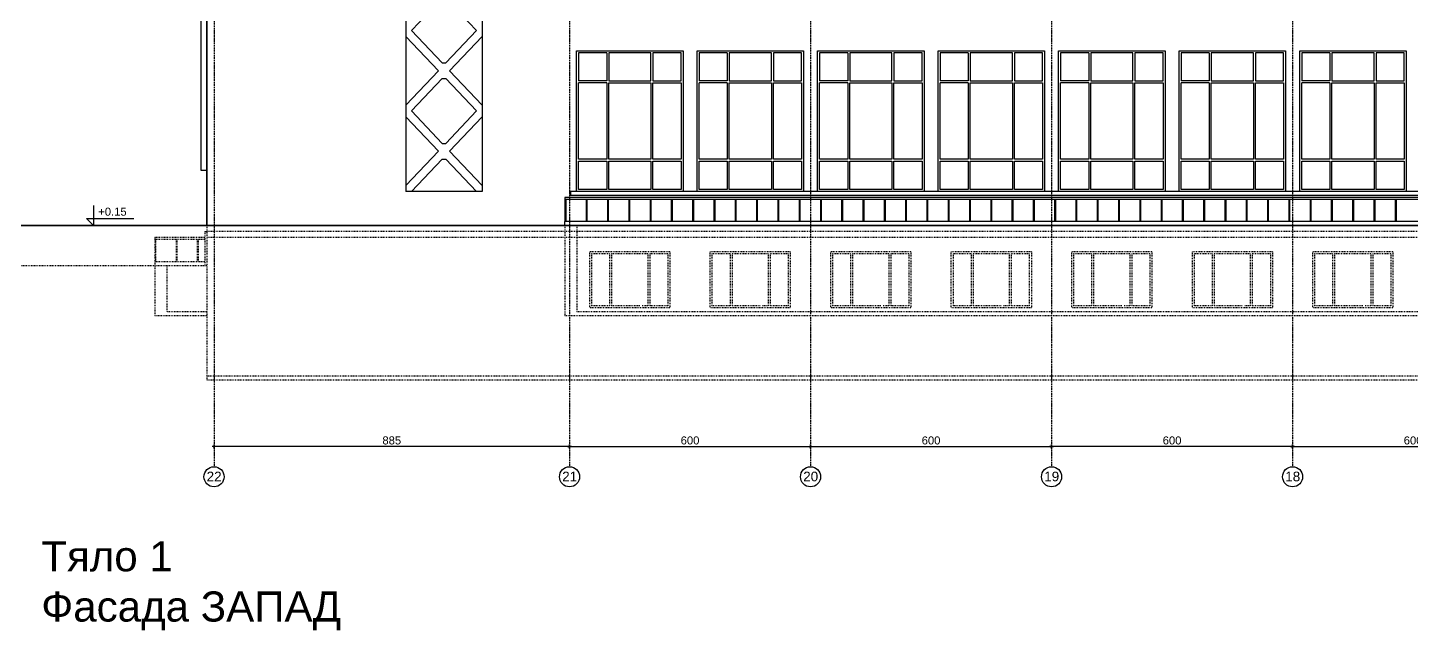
# Model space of a CAD drawing. Header units: inches. Extents: x -72385 to 39588, y -6525 to 66685.
# Drawn here: x 9161 to 12606, y 17634 to 19133 of the extents above; entities that cross this region are included whole.
import ezdxf

# ---------------------------------------------------------------- set-up
doc = ezdxf.new("R2010")
doc.units = ezdxf.units.IN
doc.header["$MEASUREMENT"] = 0
doc.linetypes.add('DashDot', pattern=[0.6, 0.4, -0.1, 0, -0.1])
doc.linetypes.add('Hidden', pattern=[0.4, 0.2, -0.2])
for name, color, linetype, lineweight in [('Надписи коти външни', 252, 'Continuous', 25), ('Надписи нива', 252, 'Continuous', 25), ('Надписи Оси', 252, 'Continuous', 25), ('Оси', 252, 'DashDot', 25), ('Фасади Разрези дебело', 7, 'Continuous', 35), ('Фасади Разрези пунктир', 253, 'Hidden', 25), ('Фасади Разрези средно', 252, 'Continuous', 30), ('Фасади Разрези тънко', 253, 'Continuous', 25)]:
    doc.layers.add(name, color=color, linetype=linetype, lineweight=lineweight)
doc.styles.add('Arial Regular', font='arial.ttf')
doc.styles.get("Standard").update_dxf_attribs({"font": 'arial.ttf'})
doc.dimstyles.new('Annotative', dxfattribs={"dimscale": 0, "dimtxt": 20, "dimasz": 5, "dimexe": 5, "dimexo": 5, "dimgap": 5, "dimtad": 1, "dimdec": 0, "dimzin": 0, "dimdsep": 46, "dimtxsty": 'Standard', "dimblk": 'ARCHTICK', "dimcen": 5, "dimdle": 5, "dimadec": 0, "dimazin": 0, "dimtfac": 1, "dimtdec": 0, "dimtofl": 0, "dimtmove": 0, "dimatfit": 3, "dimldrblk": 'ARCHTICK', "dimfxl": 5, "dimfxlon": 1, "dimtolj": 1, "dimtzin": 0, "dimarcsym": 1})

# ---------------------------------------------------------------- blocks, each defined once
blk = doc.blocks.new('_ArchTick')
at = {"color": 0, "linetype": 'ByBlock', "const_width": 0.15}
blk.add_lwpolyline([(-0.5, -0.5), (0.5, 0.5)], dxfattribs=at)
blk = doc.blocks.new('*D6962')
at = {"layer": 'Defpoints', "color": 0, "ltscale": 10, "transparency": 16777216}
for p in [(12910.1, 18090.9), (12910.1, 18060.9), (12310.1, 18040.9)]:
    blk.add_point(p, dxfattribs=at)
at = {"layer": 'Надписи коти външни', "color": 0, "lineweight": -2, "ltscale": 10, "transparency": 16777216}
for p, q in [((12305.1, 18090.9), (12915.1, 18090.9)), ((12310.1, 18085.9), (12310.1, 18095.9)), ((12910.1, 18085.9), (12910.1, 18095.9))]:
    blk.add_line(p, q, dxfattribs=at)
at = {"layer": 'Надписи коти външни', "color": 0, "lineweight": -2, "ltscale": 10, "transparency": 16777216, "xscale": 5, "yscale": 5, "zscale": 5, "rotation": 180}
blk.add_blockref('_ArchTick', (12310.1, 18090.9), dxfattribs=at)
at = {"layer": 'Надписи коти външни', "color": 0, "lineweight": -2, "ltscale": 10, "transparency": 16777216, "xscale": 5, "yscale": 5, "zscale": 5}
blk.add_blockref('_ArchTick', (12910.1, 18090.9), dxfattribs=at)
at = {"layer": 'Надписи коти външни', "color": 0, "ltscale": 10, "transparency": 16777216, "insert": (12610.1, 18106.1), "char_height": 20, "attachment_point": 5}
blk.add_mtext('\\A1;600', dxfattribs=at)
blk = doc.blocks.new('*D6966')
at = {"layer": 'Defpoints', "color": 0, "ltscale": 10, "transparency": 16777216}
for p in [(11710.1, 18090.9), (11710.1, 18040.9), (12310.1, 18040.9)]:
    blk.add_point(p, dxfattribs=at)
at = {"layer": 'Надписи коти външни', "color": 0, "lineweight": -2, "ltscale": 10, "transparency": 16777216}
for p, q in [((12315.1, 18090.9), (11705.1, 18090.9)), ((11710.1, 18085.9), (11710.1, 18095.9)), ((12310.1, 18085.9), (12310.1, 18095.9))]:
    blk.add_line(p, q, dxfattribs=at)
at = {"layer": 'Надписи коти външни', "color": 0, "lineweight": -2, "ltscale": 10, "transparency": 16777216, "xscale": 5, "yscale": 5, "zscale": 5, "rotation": 180}
blk.add_blockref('_ArchTick', (11710.1, 18090.9), dxfattribs=at)
at = {"layer": 'Надписи коти външни', "color": 0, "lineweight": -2, "ltscale": 10, "transparency": 16777216, "xscale": 5, "yscale": 5, "zscale": 5}
blk.add_blockref('_ArchTick', (12310.1, 18090.9), dxfattribs=at)
at = {"layer": 'Надписи коти външни', "color": 0, "ltscale": 10, "transparency": 16777216, "insert": (12010.1, 18106.1), "char_height": 20, "attachment_point": 5}
blk.add_mtext('\\A1;600', dxfattribs=at)
blk = doc.blocks.new('*D6967')
at = {"layer": 'Defpoints', "color": 0, "ltscale": 10, "transparency": 16777216}
for p in [(11710.1, 18090.9), (11110.1, 18040.9), (11710.1, 18040.9)]:
    blk.add_point(p, dxfattribs=at)
at = {"layer": 'Надписи коти външни', "color": 0, "lineweight": -2, "ltscale": 10, "transparency": 16777216}
for p, q in [((11105.1, 18090.9), (11715.1, 18090.9)), ((11110.1, 18085.9), (11110.1, 18095.9)), ((11710.1, 18085.9), (11710.1, 18095.9))]:
    blk.add_line(p, q, dxfattribs=at)
at = {"layer": 'Надписи коти външни', "color": 0, "lineweight": -2, "ltscale": 10, "transparency": 16777216, "xscale": 5, "yscale": 5, "zscale": 5, "rotation": 180}
blk.add_blockref('_ArchTick', (11110.1, 18090.9), dxfattribs=at)
at = {"layer": 'Надписи коти външни', "color": 0, "lineweight": -2, "ltscale": 10, "transparency": 16777216, "xscale": 5, "yscale": 5, "zscale": 5}
blk.add_blockref('_ArchTick', (11710.1, 18090.9), dxfattribs=at)
at = {"layer": 'Надписи коти външни', "color": 0, "ltscale": 10, "transparency": 16777216, "insert": (11410.1, 18106.1), "char_height": 20, "attachment_point": 5}
blk.add_mtext('\\A1;600', dxfattribs=at)
blk = doc.blocks.new('*D6968')
at = {"layer": 'Defpoints', "color": 0, "ltscale": 10, "transparency": 16777216}
for p in [(11110.1, 18090.9), (10510.1, 18040.9), (11110.1, 18040.9)]:
    blk.add_point(p, dxfattribs=at)
at = {"layer": 'Надписи коти външни', "color": 0, "lineweight": -2, "ltscale": 10, "transparency": 16777216}
for p, q in [((10505.1, 18090.9), (11115.1, 18090.9)), ((10510.1, 18085.9), (10510.1, 18095.9)), ((11110.1, 18085.9), (11110.1, 18095.9))]:
    blk.add_line(p, q, dxfattribs=at)
at = {"layer": 'Надписи коти външни', "color": 0, "lineweight": -2, "ltscale": 10, "transparency": 16777216, "xscale": 5, "yscale": 5, "zscale": 5, "rotation": 180}
blk.add_blockref('_ArchTick', (10510.1, 18090.9), dxfattribs=at)
at = {"layer": 'Надписи коти външни', "color": 0, "lineweight": -2, "ltscale": 10, "transparency": 16777216, "xscale": 5, "yscale": 5, "zscale": 5}
blk.add_blockref('_ArchTick', (11110.1, 18090.9), dxfattribs=at)
at = {"layer": 'Надписи коти външни', "color": 0, "ltscale": 10, "transparency": 16777216, "insert": (10810.1, 18106.1), "char_height": 20, "attachment_point": 5}
blk.add_mtext('\\A1;600', dxfattribs=at)
blk = doc.blocks.new('*D6969')
at = {"layer": 'Defpoints', "color": 0, "ltscale": 10, "transparency": 16777216}
for p in [(9625.1, 18090.9), (9625.1, 18040.9), (10510.1, 18040.9)]:
    blk.add_point(p, dxfattribs=at)
at = {"layer": 'Надписи коти външни', "color": 0, "lineweight": -2, "ltscale": 10, "transparency": 16777216}
for p, q in [((10515.1, 18090.9), (9620.1, 18090.9)), ((9625.1, 18085.9), (9625.1, 18095.9)), ((10510.1, 18085.9), (10510.1, 18095.9))]:
    blk.add_line(p, q, dxfattribs=at)
at = {"layer": 'Надписи коти външни', "color": 0, "lineweight": -2, "ltscale": 10, "transparency": 16777216, "xscale": 5, "yscale": 5, "zscale": 5, "rotation": 180}
blk.add_blockref('_ArchTick', (9625.1, 18090.9), dxfattribs=at)
at = {"layer": 'Надписи коти външни', "color": 0, "lineweight": -2, "ltscale": 10, "transparency": 16777216, "xscale": 5, "yscale": 5, "zscale": 5}
blk.add_blockref('_ArchTick', (10510.1, 18090.9), dxfattribs=at)
at = {"layer": 'Надписи коти външни', "color": 0, "ltscale": 10, "transparency": 16777216, "insert": (10067.6, 18106.1), "char_height": 20, "attachment_point": 5}
blk.add_mtext('\\A1;885', dxfattribs=at)

msp = doc.modelspace()

# ---------------------------------------------------------------- linework, layer by layer
at = {"layer": 'Надписи нива', "ltscale": 10}
for p, q in [((9325.2, 18690.9), (9325.2, 18640.9)), ((9307.5, 18658.6), (9425.2, 18658.6)), ((9325.2, 18640.9), (9307.5, 18658.6))]:
    msp.add_line(p, q, dxfattribs=at)
at = {"layer": 'Надписи Оси', "ltscale": 50}
for centre in [(9625.1, 18015.9), (10510.1, 18015.9), (11110.1, 18015.9), (11710.1, 18015.9), (12310.1, 18015.9)]:
    msp.add_circle(centre, 25, dxfattribs=at)
at = {"layer": 'Оси', "ltscale": 10}
for p, q in [((9625.1, 21090.9), (9625.1, 18040.9)), ((10510.1, 21090.9), (10510.1, 18040.9)), ((11110.1, 21090.9), (11110.1, 18040.9)), ((11710.1, 21090.9), (11710.1, 18040.9)), ((12310.1, 21090.9), (12310.1, 18040.9))]:
    msp.add_line(p, q, dxfattribs=at)
at = {"layer": 'Фасади Разрези дебело', "ltscale": 10}
msp.add_line((9607.5, 20840.9), (9607.5, 18640.9), dxfattribs=at)
at = {"layer": 'Фасади Разрези дебело', "ltscale": 10, "extrusion": (-7.84095e-16, 1, -2.22045e-16)}
msp.add_line((22203.5, 18640.9), (9107.5, 18640.9), dxfattribs=at)
at = {"layer": 'Фасади Разрези пунктир', "ltscale": 10}
for p, q in [((9607.5, 18640.9), (9607.5, 18255.9)), ((10498.5, 18640.9), (10498.5, 18415.9)), ((10528.5, 18640.9), (10528.5, 18425.9)), ((9477.5, 18610.9), (9477.5, 18550.9)), ((9479.5, 18605.9), (9479.5, 18550.9)), ((9530.5, 18605.9), (9530.5, 18550.9)), ((9532.5, 18605.9), (9532.5, 18550.9)), ((9583.5, 18605.9), (9583.5, 18550.9)), ((9585.5, 18605.9), (9585.5, 18550.9)), ((9602.5, 18625.9), (9602.5, 18540.9)), ((10559.7, 18575.9), (10559.7, 18435.9)), ((10564.7, 18570.9), (10564.7, 18440.9)), ((10609.7, 18570.9), (10609.7, 18440.9)), ((10614.7, 18570.9), (10614.7, 18440.9)), ((10704.7, 18570.9), (10704.7, 18440.9)), ((10709.7, 18570.9), (10709.7, 18440.9)), ((10754.7, 18570.9), (10754.7, 18440.9)), ((10759.7, 18575.9), (10759.7, 18435.9)), ((10859.7, 18575.9), (10859.7, 18435.9)), ((10864.7, 18570.9), (10864.7, 18440.9)), ((10909.7, 18570.9), (10909.7, 18440.9)), ((10914.7, 18570.9), (10914.7, 18440.9)), ((11004.7, 18570.9), (11004.7, 18440.9)), ((11009.7, 18570.9), (11009.7, 18440.9)), ((11054.7, 18570.9), (11054.7, 18440.9)), ((11059.7, 18575.9), (11059.7, 18435.9)), ((11159.7, 18575.9), (11159.7, 18435.9)), ((11164.7, 18570.9), (11164.7, 18440.9)), ((11209.7, 18570.9), (11209.7, 18440.9)), ((11214.7, 18570.9), (11214.7, 18440.9)), ((11304.7, 18570.9), (11304.7, 18440.9)), ((11309.7, 18570.9), (11309.7, 18440.9)), ((11354.7, 18570.9), (11354.7, 18440.9)), ((11359.7, 18575.9), (11359.7, 18435.9)), ((11459.7, 18575.9), (11459.7, 18435.9)), ((11464.7, 18570.9), (11464.7, 18440.9)), ((11509.7, 18570.9), (11509.7, 18440.9)), ((11514.7, 18570.9), (11514.7, 18440.9)), ((11604.7, 18570.9), (11604.7, 18440.9)), ((11609.7, 18570.9), (11609.7, 18440.9)), ((11654.7, 18570.9), (11654.7, 18440.9)), ((11659.7, 18575.9), (11659.7, 18435.9)), ((11759.8, 18575.9), (11759.8, 18435.9)), ((11764.8, 18570.9), (11764.8, 18440.9)), ((11809.8, 18570.9), (11809.8, 18440.9)), ((11814.8, 18570.9), (11814.8, 18440.9)), ((11904.8, 18570.9), (11904.8, 18440.9)), ((11909.8, 18570.9), (11909.8, 18440.9)), ((11954.8, 18570.9), (11954.8, 18440.9)), ((11959.8, 18575.9), (11959.8, 18435.9)), ((12059.8, 18575.9), (12059.8, 18435.9)), ((12064.8, 18570.9), (12064.8, 18440.9)), ((12109.8, 18570.9), (12109.8, 18440.9)), ((12114.8, 18570.9), (12114.8, 18440.9)), ((12204.8, 18570.9), (12204.8, 18440.9)), ((12209.8, 18570.9), (12209.8, 18440.9)), ((12254.8, 18570.9), (12254.8, 18440.9)), ((12259.8, 18575.9), (12259.8, 18435.9)), ((12359.8, 18575.9), (12359.8, 18435.9)), ((12364.8, 18570.9), (12364.8, 18440.9)), ((12409.8, 18570.9), (12409.8, 18440.9)), ((12414.8, 18570.9), (12414.8, 18440.9)), ((12504.8, 18570.9), (12504.8, 18440.9)), ((12509.8, 18570.9), (12509.8, 18440.9)), ((12554.8, 18570.9), (12554.8, 18440.9)), ((12559.8, 18575.9), (12559.8, 18435.9)), ((9477.5, 18550.9), (9477.5, 18415.9)), ((9507.5, 18540.9), (9507.5, 18425.9))]:
    msp.add_line(p, q, dxfattribs=at)
at = {"layer": 'Фасади Разрези пунктир', "ltscale": 10, "extrusion": (-1.2091e-15, 1, -2.22045e-16)}
for p, q in [((9602.5, 18610.9), (9477.5, 18610.9)), ((9602.5, 18605.9), (9477.5, 18605.9)), ((9602.5, 18550.9), (9477.5, 18550.9)), ((9607.5, 18415.9), (9477.5, 18415.9)), ((9607.5, 18425.9), (9507.5, 18425.9))]:
    msp.add_line(p, q, dxfattribs=at)
at = {"layer": 'Фасади Разрези пунктир', "ltscale": 10, "extrusion": (-7.84095e-16, 1, -2.22045e-16)}
for p, q in [((21703.5, 18625.9), (9607.5, 18625.9)), ((21703.5, 18610.9), (9607.5, 18610.9)), ((10759.7, 18575.9), (10559.7, 18575.9)), ((10609.7, 18570.9), (10564.7, 18570.9)), ((10704.7, 18570.9), (10614.7, 18570.9)), ((10754.7, 18570.9), (10709.7, 18570.9)), ((11059.7, 18575.9), (10859.7, 18575.9)), ((10909.7, 18570.9), (10864.7, 18570.9)), ((11004.7, 18570.9), (10914.7, 18570.9)), ((11054.7, 18570.9), (11009.7, 18570.9)), ((11359.7, 18575.9), (11159.7, 18575.9)), ((11209.7, 18570.9), (11164.7, 18570.9)), ((11304.7, 18570.9), (11214.7, 18570.9)), ((11354.7, 18570.9), (11309.7, 18570.9)), ((11659.7, 18575.9), (11459.7, 18575.9)), ((11509.7, 18570.9), (11464.7, 18570.9)), ((11604.7, 18570.9), (11514.7, 18570.9)), ((11654.7, 18570.9), (11609.7, 18570.9)), ((11959.8, 18575.9), (11759.8, 18575.9)), ((11809.8, 18570.9), (11764.8, 18570.9)), ((11904.8, 18570.9), (11814.8, 18570.9)), ((11954.8, 18570.9), (11909.8, 18570.9)), ((12259.8, 18575.9), (12059.8, 18575.9)), ((12109.8, 18570.9), (12064.8, 18570.9)), ((12204.8, 18570.9), (12114.8, 18570.9)), ((12254.8, 18570.9), (12209.8, 18570.9)), ((12559.8, 18575.9), (12359.8, 18575.9)), ((12409.8, 18570.9), (12364.8, 18570.9)), ((12504.8, 18570.9), (12414.8, 18570.9)), ((12554.8, 18570.9), (12509.8, 18570.9)), ((9607.5, 18540.9), (9107.5, 18540.9)), ((10759.7, 18435.9), (10559.7, 18435.9)), ((10609.7, 18440.9), (10564.7, 18440.9)), ((10684.7, 18440.9), (10614.7, 18440.9)), ((10704.7, 18440.9), (10689.7, 18440.9)), ((10754.7, 18440.9), (10709.7, 18440.9)), ((11059.7, 18435.9), (10859.7, 18435.9)), ((10909.7, 18440.9), (10864.7, 18440.9)), ((10984.7, 18440.9), (10914.7, 18440.9)), ((11004.7, 18440.9), (10989.7, 18440.9)), ((11054.7, 18440.9), (11009.7, 18440.9)), ((11359.7, 18435.9), (11159.7, 18435.9)), ((11209.7, 18440.9), (11164.7, 18440.9)), ((11284.7, 18440.9), (11214.7, 18440.9)), ((11304.7, 18440.9), (11289.7, 18440.9)), ((11354.7, 18440.9), (11309.7, 18440.9)), ((11659.7, 18435.9), (11459.7, 18435.9)), ((11509.7, 18440.9), (11464.7, 18440.9)), ((11584.7, 18440.9), (11514.7, 18440.9)), ((11604.7, 18440.9), (11589.7, 18440.9)), ((11654.7, 18440.9), (11609.7, 18440.9)), ((11959.8, 18435.9), (11759.8, 18435.9)), ((11809.8, 18440.9), (11764.8, 18440.9)), ((11884.8, 18440.9), (11814.8, 18440.9)), ((11904.8, 18440.9), (11889.8, 18440.9)), ((11954.8, 18440.9), (11909.8, 18440.9)), ((12259.8, 18435.9), (12059.8, 18435.9)), ((12109.8, 18440.9), (12064.8, 18440.9)), ((12184.8, 18440.9), (12114.8, 18440.9)), ((12204.8, 18440.9), (12189.8, 18440.9)), ((12254.8, 18440.9), (12209.8, 18440.9)), ((12559.8, 18435.9), (12359.8, 18435.9)), ((12409.8, 18440.9), (12364.8, 18440.9)), ((12484.8, 18440.9), (12414.8, 18440.9)), ((12504.8, 18440.9), (12489.8, 18440.9)), ((12554.8, 18440.9), (12509.8, 18440.9)), ((15355.7, 18415.9), (10498.5, 18415.9)), ((15325.7, 18425.9), (10528.5, 18425.9)), ((16588.9, 18265.9), (9607.5, 18265.9)), ((21703.5, 18255.9), (9607.5, 18255.9))]:
    msp.add_line(p, q, dxfattribs=at)
at = {"layer": 'Фасади Разрези средно', "ltscale": 10}
for p, q in [((9592.5, 20613.4), (9592.5, 18778.4)), ((10102.6, 20525.9), (10102.6, 18725.9)), ((10292.6, 20525.9), (10292.6, 18725.9)), ((10116.4, 19125.9), (10192.8, 19206.4)), ((10278.8, 19125.9), (10202.3, 19206.4)), ((10192.8, 19045.4), (10116.4, 19125.9)), ((10202.3, 19045.4), (10278.8, 19125.9)), ((10183.8, 19025.9), (10102.6, 19111.4)), ((10211.4, 19025.9), (10292.6, 19111.4)), ((10102.6, 18940.4), (10183.8, 19025.9)), ((10192.8, 19045.4), (10202.3, 19045.4)), ((10292.6, 18940.4), (10211.4, 19025.9)), ((10116.4, 18925.9), (10192.8, 19006.4)), ((10192.8, 19006.4), (10202.3, 19006.4)), ((10278.8, 18925.9), (10202.3, 19006.4)), ((10183.8, 18825.9), (10102.6, 18911.4)), ((10192.8, 18845.4), (10116.4, 18925.9)), ((10202.3, 18845.4), (10278.8, 18925.9)), ((10211.4, 18825.9), (10292.6, 18911.4)), ((10192.8, 18845.4), (10202.3, 18845.4)), ((10102.6, 18740.4), (10183.8, 18825.9)), ((10292.6, 18740.4), (10211.4, 18825.9)), ((10116.4, 18725.9), (10192.8, 18806.4)), ((10192.8, 18806.4), (10202.3, 18806.4)), ((10278.8, 18725.9), (10202.3, 18806.4))]:
    msp.add_line(p, q, dxfattribs=at)
at = {"layer": 'Фасади Разрези средно', "ltscale": 10, "extrusion": (1.2091e-15, 1, -2.22045e-16)}
msp.add_line((9592.5, 18778.4), (9607.5, 18778.4), dxfattribs=at)
at = {"layer": 'Фасади Разрези средно', "ltscale": 10, "extrusion": (-7.84095e-16, 1, -2.22045e-16)}
msp.add_line((10292.6, 18725.9), (10102.6, 18725.9), dxfattribs=at)
at = {"layer": 'Фасади Разрези тънко', "ltscale": 10}
for p, q in [((10532.6, 19070.9), (10532.6, 19000.9)), ((10602.6, 19070.9), (10602.6, 19000.9)), ((10607.6, 19070.9), (10607.6, 19000.9)), ((10832.6, 19070.9), (10832.6, 19000.9)), ((10902.6, 19070.9), (10902.6, 19000.9)), ((10907.6, 19070.9), (10907.6, 19000.9)), ((11132.6, 19070.9), (11132.6, 19000.9)), ((11202.6, 19070.9), (11202.6, 19000.9)), ((11207.6, 19070.9), (11207.6, 19000.9)), ((11432.7, 19070.9), (11432.7, 19000.9)), ((11502.7, 19070.9), (11502.7, 19000.9)), ((11507.7, 19070.9), (11507.7, 19000.9)), ((11732.7, 19070.9), (11732.7, 19000.9)), ((11802.7, 19070.9), (11802.7, 19000.9)), ((11807.7, 19070.9), (11807.7, 19000.9)), ((12032.7, 19070.9), (12032.7, 19000.9)), ((12102.7, 19070.9), (12102.7, 19000.9)), ((12107.7, 19070.9), (12107.7, 19000.9)), ((12332.7, 19070.9), (12332.7, 19000.9)), ((12402.7, 19070.9), (12402.7, 19000.9)), ((12407.7, 19070.9), (12407.7, 19000.9)), ((10498.5, 18710.9), (10498.5, 18650.9)), ((10500.5, 18705.9), (10500.5, 18650.9)), ((10512.6, 18725.9), (10512.6, 18715.9)), ((10551.5, 18705.9), (10551.5, 18650.9)), ((10553.5, 18705.9), (10553.5, 18650.9)), ((10604.5, 18705.9), (10604.5, 18650.9)), ((10606.5, 18705.9), (10606.5, 18650.9)), ((10657.5, 18705.9), (10657.5, 18650.9)), ((10659.5, 18705.9), (10659.5, 18650.9)), ((10710.5, 18705.9), (10710.5, 18650.9)), ((10712.5, 18705.9), (10712.5, 18650.9)), ((10763.5, 18705.9), (10763.5, 18650.9)), ((10765.5, 18705.9), (10765.5, 18650.9)), ((10816.5, 18705.9), (10816.5, 18650.9)), ((10818.5, 18705.9), (10818.5, 18650.9)), ((10869.5, 18705.9), (10869.5, 18650.9)), ((10871.5, 18705.9), (10871.5, 18650.9)), ((10922.5, 18705.9), (10922.5, 18650.9)), ((10924.5, 18705.9), (10924.5, 18650.9)), ((10975.5, 18705.9), (10975.5, 18650.9)), ((10977.5, 18705.9), (10977.5, 18650.9)), ((11028.5, 18705.9), (11028.5, 18650.9)), ((11030.5, 18705.9), (11030.5, 18650.9)), ((11081.5, 18705.9), (11081.5, 18650.9)), ((11083.5, 18705.9), (11083.5, 18650.9)), ((11134.5, 18705.9), (11134.5, 18650.9)), ((11136.5, 18705.9), (11136.5, 18650.9)), ((11187.5, 18705.9), (11187.5, 18650.9)), ((11189.5, 18705.9), (11189.5, 18650.9)), ((11240.5, 18705.9), (11240.5, 18650.9)), ((11242.5, 18705.9), (11242.5, 18650.9)), ((11293.5, 18705.9), (11293.5, 18650.9)), ((11295.5, 18705.9), (11295.5, 18650.9)), ((11346.5, 18705.9), (11346.5, 18650.9)), ((11348.5, 18705.9), (11348.5, 18650.9)), ((11399.5, 18705.9), (11399.5, 18650.9)), ((11401.5, 18705.9), (11401.5, 18650.9)), ((11452.5, 18705.9), (11452.5, 18650.9)), ((11454.5, 18705.9), (11454.5, 18650.9)), ((11505.5, 18705.9), (11505.5, 18650.9)), ((11507.5, 18705.9), (11507.5, 18650.9)), ((11558.5, 18705.9), (11558.5, 18650.9)), ((11560.5, 18705.9), (11560.5, 18650.9)), ((11611.5, 18705.9), (11611.5, 18650.9)), ((11613.5, 18705.9), (11613.5, 18650.9)), ((11664.5, 18705.9), (11664.5, 18650.9)), ((11666.5, 18705.9), (11666.5, 18650.9)), ((11717.5, 18705.9), (11717.5, 18650.9)), ((11719.5, 18705.9), (11719.5, 18650.9)), ((11770.5, 18705.9), (11770.5, 18650.9)), ((11772.5, 18705.9), (11772.5, 18650.9)), ((11823.5, 18705.9), (11823.5, 18650.9)), ((11825.5, 18705.9), (11825.5, 18650.9)), ((11876.5, 18705.9), (11876.5, 18650.9)), ((11878.5, 18705.9), (11878.5, 18650.9)), ((11929.5, 18705.9), (11929.5, 18650.9)), ((11931.5, 18705.9), (11931.5, 18650.9)), ((11982.5, 18705.9), (11982.5, 18650.9)), ((11984.5, 18705.9), (11984.5, 18650.9)), ((12035.5, 18705.9), (12035.5, 18650.9)), ((12037.5, 18705.9), (12037.5, 18650.9)), ((12088.5, 18705.9), (12088.5, 18650.9)), ((12090.5, 18705.9), (12090.5, 18650.9)), ((12141.5, 18705.9), (12141.5, 18650.9)), ((12143.5, 18705.9), (12143.5, 18650.9)), ((12194.5, 18705.9), (12194.5, 18650.9)), ((12196.5, 18705.9), (12196.5, 18650.9)), ((12247.5, 18705.9), (12247.5, 18650.9)), ((12249.5, 18705.9), (12249.5, 18650.9)), ((12300.5, 18705.9), (12300.5, 18650.9)), ((12302.5, 18705.9), (12302.5, 18650.9)), ((12353.5, 18705.9), (12353.5, 18650.9)), ((12355.5, 18705.9), (12355.5, 18650.9)), ((12406.5, 18705.9), (12406.5, 18650.9)), ((12408.5, 18705.9), (12408.5, 18650.9)), ((12459.5, 18705.9), (12459.5, 18650.9)), ((12461.5, 18705.9), (12461.5, 18650.9)), ((12512.5, 18705.9), (12512.5, 18650.9)), ((12514.5, 18705.9), (12514.5, 18650.9)), ((12565.5, 18705.9), (12565.5, 18650.9)), ((12567.5, 18705.9), (12567.5, 18650.9)), ((10498.5, 18640.9), (10498.5, 18650.9))]:
    msp.add_line(p, q, dxfattribs=at)
at = {"layer": 'Фасади Разрези тънко', "ltscale": 10, "extrusion": (-2.11463e-15, 1, -2.22045e-16)}
for p, q in [((10602.6, 19070.9), (10532.6, 19070.9)), ((10902.6, 19070.9), (10832.6, 19070.9)), ((11202.6, 19070.9), (11132.6, 19070.9)), ((11502.7, 19070.9), (11432.7, 19070.9)), ((11802.7, 19070.9), (11732.7, 19070.9)), ((12102.7, 19070.9), (12032.7, 19070.9)), ((12402.7, 19070.9), (12332.7, 19070.9)), ((10602.6, 19000.9), (10532.6, 19000.9)), ((10602.6, 18995.9), (10532.6, 18995.9)), ((10902.6, 19000.9), (10832.6, 19000.9)), ((10902.6, 18995.9), (10832.6, 18995.9)), ((11202.6, 19000.9), (11132.6, 19000.9)), ((11202.6, 18995.9), (11132.6, 18995.9)), ((11502.7, 19000.9), (11432.7, 19000.9)), ((11502.7, 18995.9), (11432.7, 18995.9)), ((11802.7, 19000.9), (11732.7, 19000.9)), ((11802.7, 18995.9), (11732.7, 18995.9)), ((12102.7, 19000.9), (12032.7, 19000.9)), ((12102.7, 18995.9), (12032.7, 18995.9)), ((12402.7, 19000.9), (12332.7, 19000.9)), ((12402.7, 18995.9), (12332.7, 18995.9))]:
    msp.add_line(p, q, dxfattribs=at)
at = {"layer": 'Фасади Разрези тънко', "ltscale": 10, "extrusion": (-7.84095e-16, 1, -2.22045e-16)}
for p, q in [((15323, 18710.9), (10498.5, 18710.9)), ((15323, 18705.9), (10498.5, 18705.9)), ((15323, 18725.9), (10512.6, 18725.9)), ((15323, 18715.9), (10512.6, 18715.9)), ((15323, 18650.9), (10498.5, 18650.9))]:
    msp.add_line(p, q, dxfattribs=at)
at = {"layer": 'Фасади Разрези тънко', "ltscale": 10, "extrusion": (1.2091e-15, 1, -2.22045e-16)}
msp.add_line((9602.5, 18625.9), (9607.5, 18625.9), dxfattribs=at)
at = {"layer": 'Фасади Разрези тънко', "ltscale": 10}
for points in [[(10527.6, 19075.9, 0), (10792.6, 19075.9, 0), (10792.6, 18725.9, 0), (10527.6, 18725.9, 0), (10527.6, 19075.9, 0)], [(10607.6, 19000.9, 0), (10712.6, 19000.9, 0), (10712.6, 19070.9, 0), (10607.6, 19070.9, 0)], [(10827.6, 19075.9, 0), (11092.6, 19075.9, 0), (11092.6, 18725.9, 0), (10827.6, 18725.9, 0), (10827.6, 19075.9, 0)], [(10907.6, 19000.9, 0), (11012.6, 19000.9, 0), (11012.6, 19070.9, 0), (10907.6, 19070.9, 0)], [(11127.6, 19075.9, 0), (11392.7, 19075.9, 0), (11392.7, 18725.9, 0), (11127.6, 18725.9, 0), (11127.6, 19075.9, 0)], [(11207.6, 19000.9, 0), (11312.7, 19000.9, 0), (11312.7, 19070.9, 0), (11207.6, 19070.9, 0)], [(11427.7, 19075.9, 0), (11692.7, 19075.9, 0), (11692.7, 18725.9, 0), (11427.7, 18725.9, 0), (11427.7, 19075.9, 0)], [(11507.7, 19000.9, 0), (11612.7, 19000.9, 0), (11612.7, 19070.9, 0), (11507.7, 19070.9, 0)], [(11727.7, 19075.9, 0), (11992.7, 19075.9, 0), (11992.7, 18725.9, 0), (11727.7, 18725.9, 0), (11727.7, 19075.9, 0)], [(11807.7, 19000.9, 0), (11912.7, 19000.9, 0), (11912.7, 19070.9, 0), (11807.7, 19070.9, 0)], [(12027.7, 19075.9, 0), (12292.7, 19075.9, 0), (12292.7, 18725.9, 0), (12027.7, 18725.9, 0), (12027.7, 19075.9, 0)], [(12107.7, 19000.9, 0), (12212.7, 19000.9, 0), (12212.7, 19070.9, 0), (12107.7, 19070.9, 0)], [(12327.7, 19075.9, 0), (12592.8, 19075.9, 0), (12592.8, 18725.9, 0), (12327.7, 18725.9, 0), (12327.7, 19075.9, 0)], [(12407.7, 19000.9, 0), (12512.8, 19000.9, 0), (12512.8, 19070.9, 0), (12407.7, 19070.9, 0)], [(10602.6, 18995.9, 0), (10602.6, 18805.9, 0), (10532.6, 18805.9, 0), (10532.6, 18995.9, 0)], [(10607.6, 18995.9, 0), (10712.6, 18995.9, 0), (10712.6, 18805.9, 0), (10607.6, 18805.9, 0), (10607.6, 18995.9, 0)], [(10902.6, 18995.9, 0), (10902.6, 18805.9, 0), (10832.6, 18805.9, 0), (10832.6, 18995.9, 0)], [(10907.6, 18995.9, 0), (11012.6, 18995.9, 0), (11012.6, 18805.9, 0), (10907.6, 18805.9, 0), (10907.6, 18995.9, 0)], [(11202.6, 18995.9, 0), (11202.6, 18805.9, 0), (11132.6, 18805.9, 0), (11132.6, 18995.9, 0)], [(11207.6, 18995.9, 0), (11312.7, 18995.9, 0), (11312.7, 18805.9, 0), (11207.6, 18805.9, 0), (11207.6, 18995.9, 0)], [(11502.7, 18995.9, 0), (11502.7, 18805.9, 0), (11432.7, 18805.9, 0), (11432.7, 18995.9, 0)], [(11507.7, 18995.9, 0), (11612.7, 18995.9, 0), (11612.7, 18805.9, 0), (11507.7, 18805.9, 0), (11507.7, 18995.9, 0)], [(11802.7, 18995.9, 0), (11802.7, 18805.9, 0), (11732.7, 18805.9, 0), (11732.7, 18995.9, 0)], [(11807.7, 18995.9, 0), (11912.7, 18995.9, 0), (11912.7, 18805.9, 0), (11807.7, 18805.9, 0), (11807.7, 18995.9, 0)], [(12102.7, 18995.9, 0), (12102.7, 18805.9, 0), (12032.7, 18805.9, 0), (12032.7, 18995.9, 0)], [(12107.7, 18995.9, 0), (12212.7, 18995.9, 0), (12212.7, 18805.9, 0), (12107.7, 18805.9, 0), (12107.7, 18995.9, 0)], [(12402.7, 18995.9, 0), (12402.7, 18805.9, 0), (12332.7, 18805.9, 0), (12332.7, 18995.9, 0)], [(12407.7, 18995.9, 0), (12512.8, 18995.9, 0), (12512.8, 18805.9, 0), (12407.7, 18805.9, 0), (12407.7, 18995.9, 0)]]:
    msp.add_polyline3d(points, dxfattribs=at)
for points in [[(10787.6, 19000.9, 0), (10787.6, 19070.9, 0), (10717.6, 19070.9, 0), (10717.6, 19000.9, 0)], [(11087.6, 19000.9, 0), (11087.6, 19070.9, 0), (11017.6, 19070.9, 0), (11017.6, 19000.9, 0)], [(11387.7, 19000.9, 0), (11387.7, 19070.9, 0), (11317.7, 19070.9, 0), (11317.7, 19000.9, 0)], [(11687.7, 19000.9, 0), (11687.7, 19070.9, 0), (11617.7, 19070.9, 0), (11617.7, 19000.9, 0)], [(11987.7, 19000.9, 0), (11987.7, 19070.9, 0), (11917.7, 19070.9, 0), (11917.7, 19000.9, 0)], [(12287.7, 19000.9, 0), (12287.7, 19070.9, 0), (12217.7, 19070.9, 0), (12217.7, 19000.9, 0)], [(12587.8, 19000.9, 0), (12587.8, 19070.9, 0), (12517.8, 19070.9, 0), (12517.8, 19000.9, 0)], [(10787.6, 18805.9, 0), (10717.6, 18805.9, 0), (10717.6, 18995.9, 0), (10787.6, 18995.9, 0)], [(11087.6, 18805.9, 0), (11017.6, 18805.9, 0), (11017.6, 18995.9, 0), (11087.6, 18995.9, 0)], [(11387.7, 18805.9, 0), (11317.7, 18805.9, 0), (11317.7, 18995.9, 0), (11387.7, 18995.9, 0)], [(11687.7, 18805.9, 0), (11617.7, 18805.9, 0), (11617.7, 18995.9, 0), (11687.7, 18995.9, 0)], [(11987.7, 18805.9, 0), (11917.7, 18805.9, 0), (11917.7, 18995.9, 0), (11987.7, 18995.9, 0)], [(12287.7, 18805.9, 0), (12217.7, 18805.9, 0), (12217.7, 18995.9, 0), (12287.7, 18995.9, 0)], [(12587.8, 18805.9, 0), (12517.8, 18805.9, 0), (12517.8, 18995.9, 0), (12587.8, 18995.9, 0)], [(10532.6, 18730.9, 0), (10532.6, 18800.9, 0), (10602.6, 18800.9, 0), (10602.6, 18730.9, 0)], [(10712.6, 18730.9, 0), (10607.6, 18730.9, 0), (10607.6, 18800.9, 0), (10712.6, 18800.9, 0)], [(10787.6, 18730.9, 0), (10717.6, 18730.9, 0), (10717.6, 18800.9, 0), (10787.6, 18800.9, 0)], [(10832.6, 18730.9, 0), (10832.6, 18800.9, 0), (10902.6, 18800.9, 0), (10902.6, 18730.9, 0)], [(11012.6, 18730.9, 0), (10907.6, 18730.9, 0), (10907.6, 18800.9, 0), (11012.6, 18800.9, 0)], [(11087.6, 18730.9, 0), (11017.6, 18730.9, 0), (11017.6, 18800.9, 0), (11087.6, 18800.9, 0)], [(11132.6, 18730.9, 0), (11132.6, 18800.9, 0), (11202.6, 18800.9, 0), (11202.6, 18730.9, 0)], [(11312.7, 18730.9, 0), (11207.6, 18730.9, 0), (11207.6, 18800.9, 0), (11312.7, 18800.9, 0)], [(11387.7, 18730.9, 0), (11317.7, 18730.9, 0), (11317.7, 18800.9, 0), (11387.7, 18800.9, 0)], [(11432.7, 18730.9, 0), (11432.7, 18800.9, 0), (11502.7, 18800.9, 0), (11502.7, 18730.9, 0)], [(11612.7, 18730.9, 0), (11507.7, 18730.9, 0), (11507.7, 18800.9, 0), (11612.7, 18800.9, 0)], [(11687.7, 18730.9, 0), (11617.7, 18730.9, 0), (11617.7, 18800.9, 0), (11687.7, 18800.9, 0)], [(11732.7, 18730.9, 0), (11732.7, 18800.9, 0), (11802.7, 18800.9, 0), (11802.7, 18730.9, 0)], [(11912.7, 18730.9, 0), (11807.7, 18730.9, 0), (11807.7, 18800.9, 0), (11912.7, 18800.9, 0)], [(11987.7, 18730.9, 0), (11917.7, 18730.9, 0), (11917.7, 18800.9, 0), (11987.7, 18800.9, 0)], [(12032.7, 18730.9, 0), (12032.7, 18800.9, 0), (12102.7, 18800.9, 0), (12102.7, 18730.9, 0)], [(12212.7, 18730.9, 0), (12107.7, 18730.9, 0), (12107.7, 18800.9, 0), (12212.7, 18800.9, 0)], [(12287.7, 18730.9, 0), (12217.7, 18730.9, 0), (12217.7, 18800.9, 0), (12287.7, 18800.9, 0)], [(12332.7, 18730.9, 0), (12332.7, 18800.9, 0), (12402.7, 18800.9, 0), (12402.7, 18730.9, 0)], [(12512.8, 18730.9, 0), (12407.7, 18730.9, 0), (12407.7, 18800.9, 0), (12512.8, 18800.9, 0)], [(12587.8, 18730.9, 0), (12517.8, 18730.9, 0), (12517.8, 18800.9, 0), (12587.8, 18800.9, 0)]]:
    msp.add_polyline3d(points, close=True, dxfattribs=at)

# ---------------------------------------------------------------- texts
at = {"ltscale": 10, "insert": (9803.2, 17855.6), "char_height": 75, "width": 1216.339, "attachment_point": 2, "style": 'Arial Regular'}
msp.add_mtext('\\pxql;Тяло 1\\PФасада ЗАПАД', dxfattribs=at)
at = {"layer": 'Надписи нива', "ltscale": 10, "insert": (9336.9, 18685.4), "char_height": 20, "width": 180.489, "attachment_point": 1, "style": 'Arial Regular'}
msp.add_mtext('+0.15', dxfattribs=at)
at = {"layer": 'Надписи Оси', "ltscale": 100, "char_height": 24, "width": 27.213, "attachment_point": 1, "style": 'Arial Regular'}
for s, insert in [('\\pxqc;22', (9611.8, 18028.6)), ('\\pxqc;21', (10496.8, 18028.6)), ('\\pxqc;20', (11096.8, 18028.6)), ('\\pxqc;19', (11696.8, 18028.6)), ('\\pxqc;18', (12296.8, 18028.6))]:
    msp.add_mtext(s, dxfattribs=dict(at, insert=insert))

# ---------------------------------------------------------------- dimensions: what is measured, and where the dimension line sits
at = {"layer": 'Надписи коти външни', "ltscale": 10}
for base, p1, p2, picture, middle in [((9625.1, 18090.9), (10510.1, 18040.9), (9625.1, 18040.9), '*D6969', (10067.6, 18106.1)), ((11110.1, 18090.9), (10510.1, 18040.9), (11110.1, 18040.9), '*D6968', (10810.1, 18106.1)), ((11710.1, 18090.9), (11110.1, 18040.9), (11710.1, 18040.9), '*D6967', (11410.1, 18106.1)), ((11710.1, 18090.9), (12310.1, 18040.9), (11710.1, 18040.9), '*D6966', (12010.1, 18106.1)), ((12910.1, 18090.9), (12310.1, 18040.9), (12910.1, 18060.9), '*D6962', (12610.1, 18106.1))]:
    dim = msp.add_linear_dim(base=base, p1=p1, p2=p2, dimstyle='Annotative', override={"dimscale": 0, "dimtix": 0, "dimtofl": 0, "dimtmove": 0, "dimatfit": 3}, dxfattribs=at)
    dim.commit()
    dim.dimension.update_dxf_attribs({"geometry": picture, "text_midpoint": middle})

doc.saveas('drawing.dxf')
